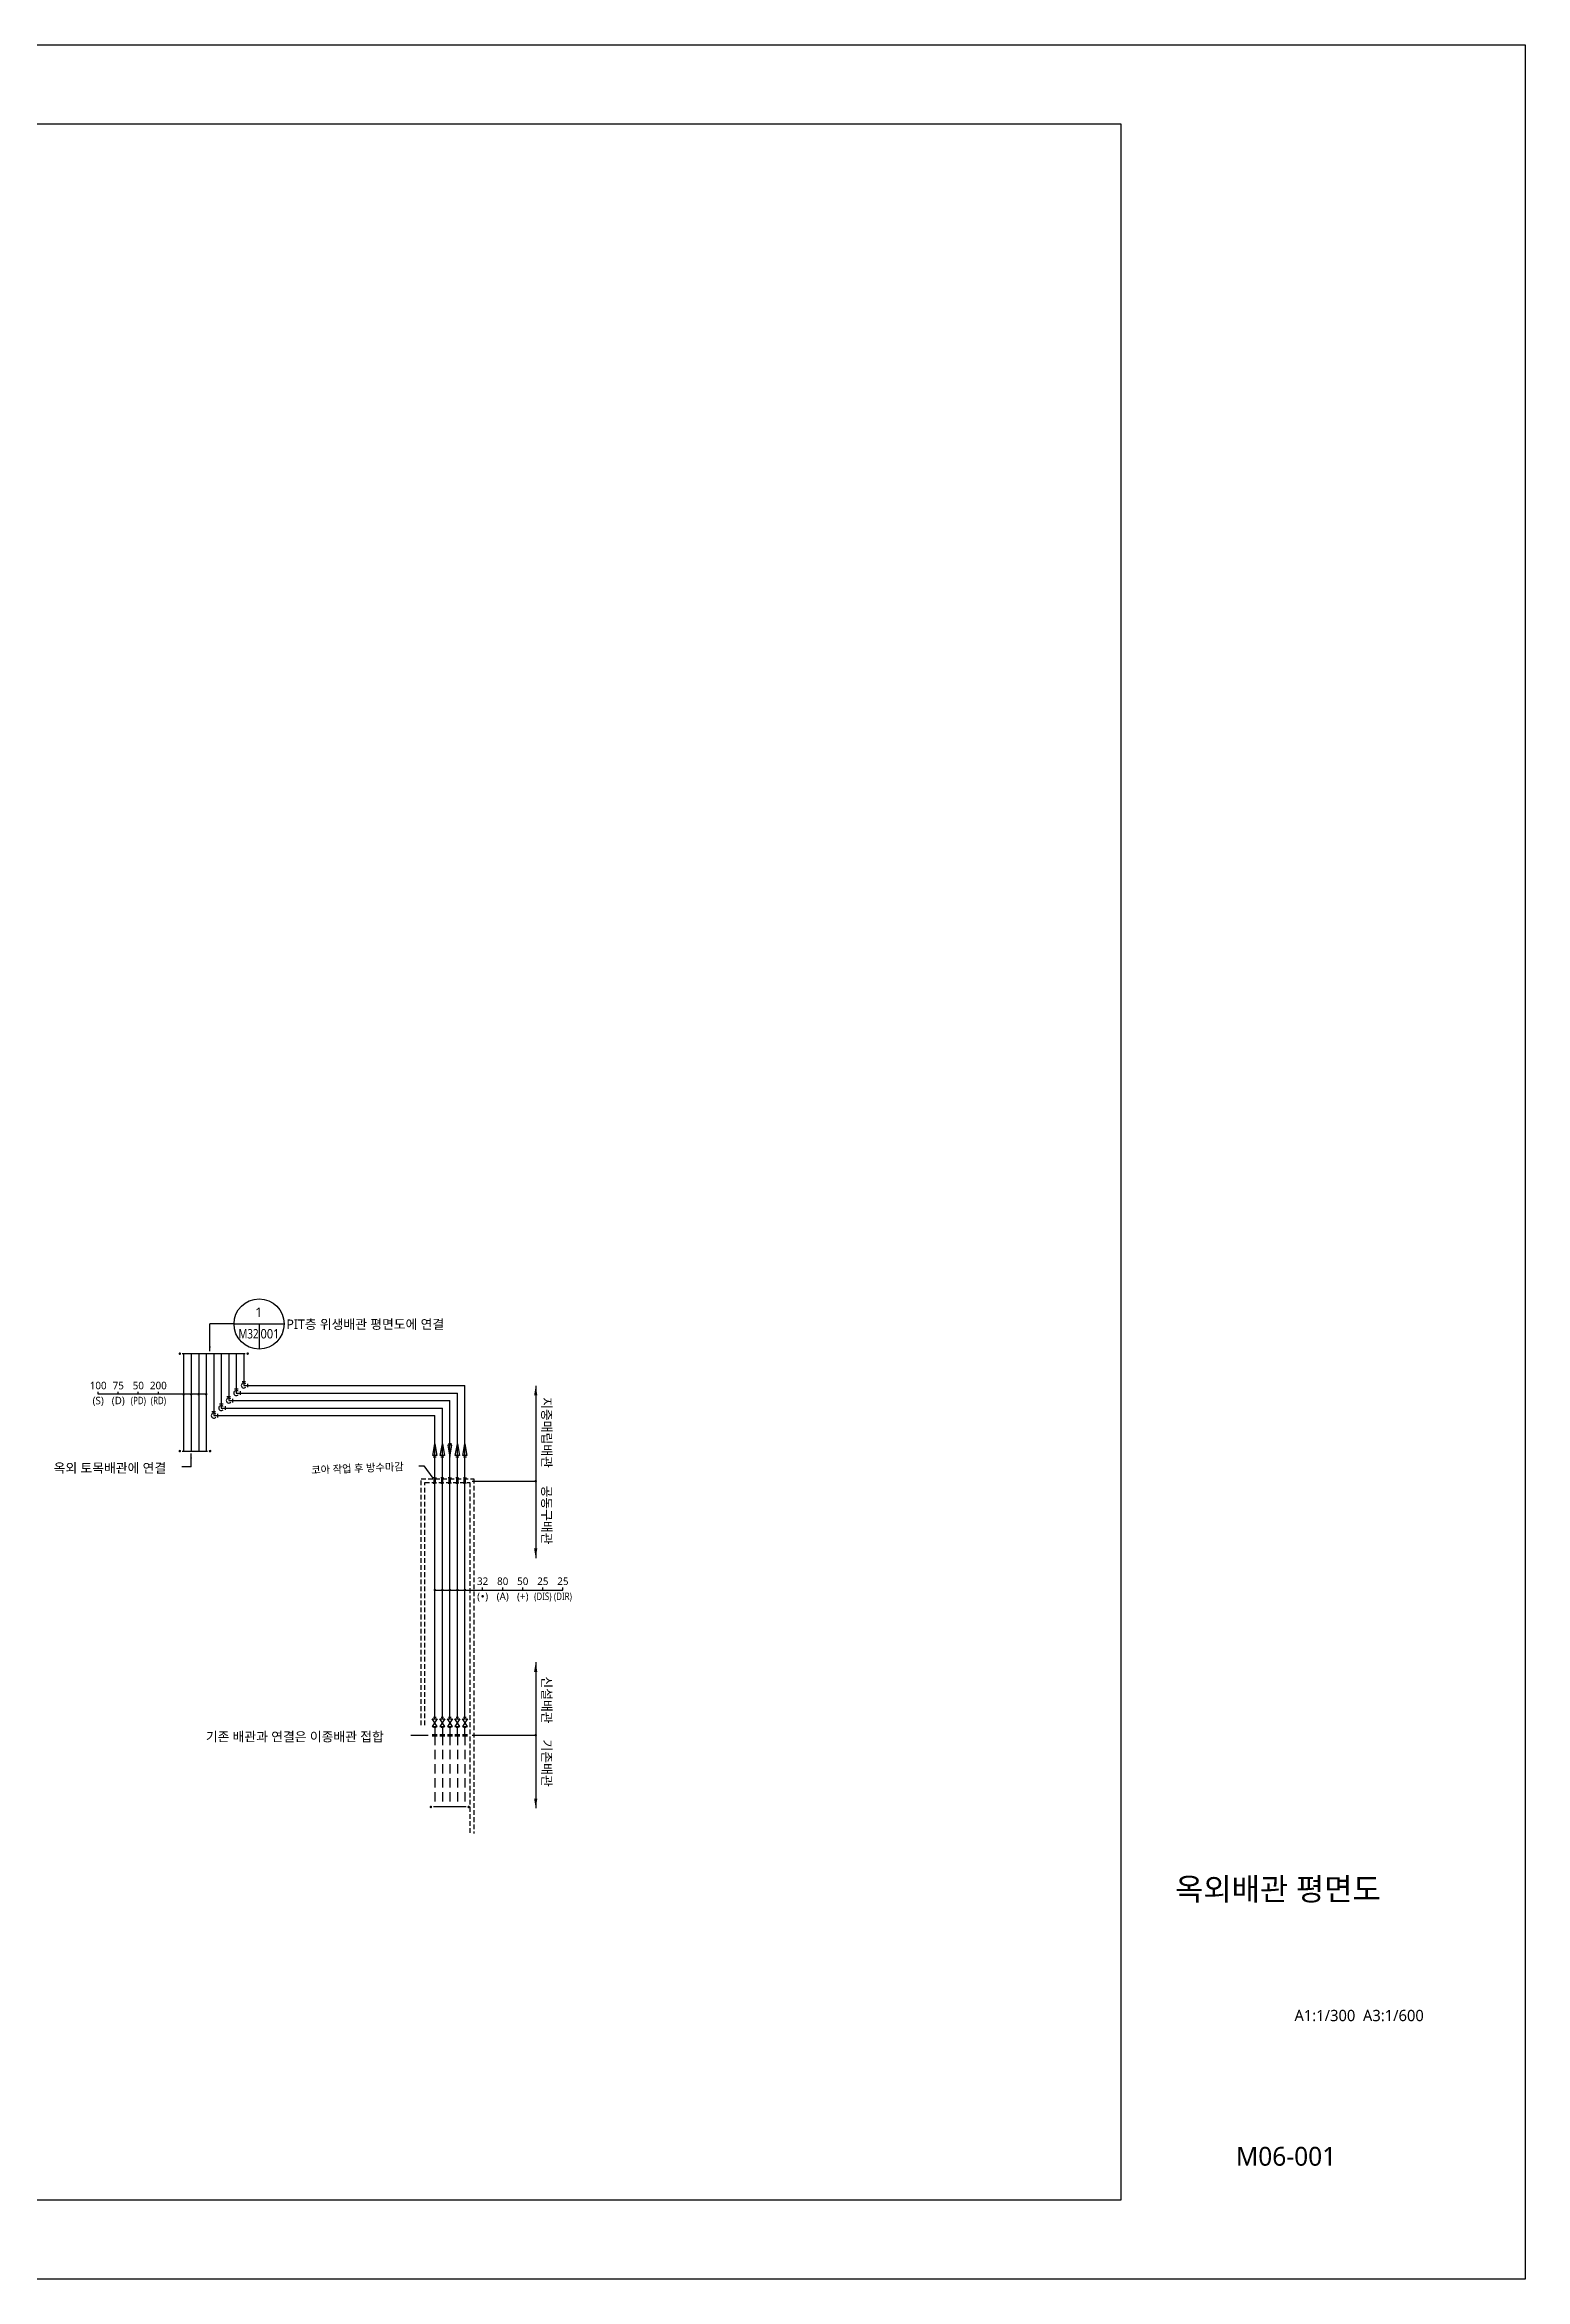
# Model space of a CAD drawing. Header units: millimetres. Extents: x 0 to 252300, y 0 to 178200.
# Drawn here: x 134225 to 252300, y 0 to 178200 of the extents above; entities that cross this region are included whole.
import ezdxf
from ezdxf.enums import TextEntityAlignment as Align

# ---------------------------------------------------------------- set-up
doc = ezdxf.new("R2010")
doc.units = ezdxf.units.MM
doc.header["$LTSCALE"] = 300
doc.linetypes.add('HIDDEN', pattern=[0.375, 0.25, -0.125])
doc.layers.get('DEFPOINTS').update_dxf_attribs({"color": 137})
for name, color, linetype in [('BA', 9, 'Continuous'), ('DI', 1, 'Continuous'), ('PIPE', 3, 'Continuous'), ('SD', 4, 'Continuous'), ('TE', 2, 'Continuous'), ('TEXT', 3, 'Continuous')]:
    doc.layers.add(name, color=color, linetype=linetype)
doc.styles.add('sunjin', font='')
doc.styles.add('스타일1', font='malgun.ttf')
doc.styles.get('sunjin').set_extended_font_data('Malgun Gothic')

# ---------------------------------------------------------------- blocks, each defined once
blk = doc.blocks.new('A$C4AF750F6')
at = {"layer": 'PIPE', "color": 2}
for p, q in [((1.5, 4), (0.5, 4)), ((1.5, 0), (0.5, 0))]:
    blk.add_line(p, q, dxfattribs=at)
blk.add_lwpolyline([(0, 0.5), (2, 0.5), (0, 3.5), (2, 3.5)], close=True, dxfattribs=at)
blk = doc.blocks.new('A$C1AEA35FA')
at = {"layer": 'PIPE', "color": 2}
blk.add_line((0, 0.22), (0, 1.42), dxfattribs=at)
blk.add_lwpolyline([(0.62, 1.65), (5.32, 0.82), (0.62, 0)], close=True, dxfattribs=at)

msp = doc.modelspace()

# ---------------------------------------------------------------- linework, layer by layer
at = {"layer": 'BA', "linetype": 'HIDDEN', "ltscale": 5}
for p, q in [((164242, 44192), (164242, 63842)), ((164242, 63842), (168442, 63842)), ((164542, 44192), (164542, 63542)), ((164542, 63542), (168142, 63542)), ((168142, 63542), (168142, 35418)), ((168442, 63842), (168442, 35542))]:
    msp.add_line(p, q, dxfattribs=at)
at = {"layer": 'DEFPOINTS'}
for points in [[(252300, 0), (0, 0), (0, 178200), (252300, 178200)], [(13950, 171900), (220050, 171900), (220050, 6300), (13950, 6300)]]:
    msp.add_lwpolyline(points, close=True, dxfattribs=at)
at = {"layer": 'DI'}
for p, q in [((138491, 70576), (138491, 70776)), ((147106, 70576), (138491, 70576)), ((140091, 70576), (140091, 70776)), ((141691, 70576), (141691, 70776)), ((143291, 70576), (143291, 70776)), ((165336, 54969), (175551, 54969)), ((169151, 54969), (169151, 55169)), ((170751, 54969), (170751, 55169)), ((172351, 54969), (172351, 55169)), ((173951, 54969), (173951, 55169)), ((175551, 54969), (175551, 55169))]:
    msp.add_line(p, q, dxfattribs=at)
at = {"layer": 'DI', "const_width": 100}
for points in [[(145306, 70526, -1), (145306, 70626, -1)], [(145906, 70526, -1), (145906, 70626, -1)], [(146506, 70526, -1), (146506, 70626, -1)], [(147106, 70526, -1), (147106, 70626, -1)], [(173332, 63641, -1), (173432, 63641, -1)], [(165336, 54919, 1), (165336, 55019, 1)], [(165936, 54919, 1), (165936, 55019, 1)], [(166536, 54919, 1), (166536, 55019, 1)], [(167136, 54919, 1), (167136, 55019, 1)], [(167736, 54919, 1), (167736, 55019, 1)], [(173332, 43389, -1), (173432, 43389, -1)]]:
    msp.add_lwpolyline(points, format="xyb", close=True, dxfattribs=at)
at = {"layer": 'PIPE'}
for p, q in [((147706, 73817), (147706, 68876)), ((148306, 73817), (148306, 69476)), ((148906, 73817), (148906, 70076)), ((149506, 73817), (149506, 70676)), ((150106, 73817), (150106, 71276)), ((148906, 70076), (166536, 70076)), ((149506, 70676), (167136, 70676)), ((150106, 71276), (167736, 71276)), ((166536, 44691), (166536, 70076)), ((167136, 44691), (167136, 70676)), ((167736, 44691), (167736, 71276)), ((147706, 68876), (165336, 68876)), ((148306, 69476), (165936, 69476)), ((165336, 44691), (165336, 68876)), ((165936, 44691), (165936, 69476)), ((165336, 44091), (165336, 43443)), ((165936, 44091), (165936, 43443)), ((166536, 44091), (166536, 43443)), ((167136, 43443), (167136, 44091)), ((167736, 43443), (167736, 44091))]:
    msp.add_line(p, q, dxfattribs=at)
at = {"layer": 'PIPE', "color": 2}
for p, q in [((150248, 71576), (149963, 71576)), ((150406, 71419), (150406, 71134)), ((148448, 69776), (148163, 69776)), ((148606, 69619), (148606, 69334)), ((149048, 70376), (148763, 70376)), ((149206, 70219), (149206, 69934)), ((149648, 70976), (149363, 70976)), ((149806, 70819), (149806, 70534)), ((147848, 69176), (147563, 69176)), ((148006, 69019), (148006, 68734)), ((165136, 43443), (165536, 43443)), ((165136, 43343), (165536, 43343)), ((165736, 43443), (166136, 43443)), ((165736, 43343), (166136, 43343)), ((166336, 43443), (166736, 43443)), ((166336, 43343), (166736, 43343)), ((166936, 43443), (167336, 43443)), ((166936, 43343), (167336, 43343)), ((167536, 43443), (167936, 43443)), ((167536, 43343), (167936, 43343))]:
    msp.add_line(p, q, dxfattribs=at)
at = {"layer": 'PIPE', "color": 6, "linetype": 'HIDDEN', "ltscale": 10}
for p, q in [((165336, 43343), (165336, 37668)), ((165936, 43343), (165936, 37668)), ((166536, 43343), (166536, 37668)), ((167136, 43343), (167136, 37668)), ((167736, 43343), (167736, 37668))]:
    msp.add_line(p, q, dxfattribs=at)
at = {"layer": 'PIPE', "color": 2}
for points in [[(165211, 63489), (165286, 63489), (165286, 63921), (165211, 63921)], [(165461, 63489), (165386, 63489), (165386, 63921), (165461, 63921)], [(165811, 63489), (165886, 63489), (165886, 63921), (165811, 63921)], [(166061, 63489), (165986, 63489), (165986, 63921), (166061, 63921)], [(166411, 63489), (166486, 63489), (166486, 63921), (166411, 63921)], [(166661, 63489), (166586, 63489), (166586, 63921), (166661, 63921)], [(167011, 63489), (167086, 63489), (167086, 63921), (167011, 63921)], [(167261, 63489), (167186, 63489), (167186, 63921), (167261, 63921)], [(167611, 63489), (167686, 63489), (167686, 63921), (167611, 63921)], [(167861, 63489), (167786, 63489), (167786, 63921), (167861, 63921)]]:
    msp.add_lwpolyline(points, dxfattribs=at)
for centre in [(150106, 71276), (148306, 69476), (148906, 70076), (149506, 70676), (147706, 68876)]:
    msp.add_arc(centre, 200, 39.54059, 320.45941, dxfattribs=at)
at = {"layer": 'SD'}
for p, q in [((145306, 73817), (145306, 66048)), ((145906, 73817), (145906, 66048)), ((146506, 73817), (146506, 66048)), ((147106, 73817), (147106, 66048))]:
    msp.add_line(p, q, dxfattribs=at)
at = {"layer": 'TE', "color": 1}
for p, q in [((149322, 76186), (147403, 76186)), ((147403, 74017), (147403, 76186)), ((145200, 73817), (150212, 73817)), ((173382, 71261), (173382, 57513)), ((145200, 66048), (147212, 66048)), ((145906, 64782), (145154, 64782)), ((145906, 64782), (145906, 65848)), ((164070, 64866), (164470, 64882)), ((164470, 64882), (165180, 63888)), ((168316, 63641), (173382, 63641)), ((173382, 49220), (173382, 37558)), ((163424, 43383), (164801, 43383)), ((168316, 43389), (173382, 43389)), ((167837, 37668), (165225, 37668))]:
    msp.add_line(p, q, dxfattribs=at)
at = {"layer": 'TE'}
for p, q in [((149322, 76186), (153322, 76186)), ((151322, 76186), (151322, 74186))]:
    msp.add_line(p, q, dxfattribs=at)
at = {"layer": 'TE', "color": 1, "const_width": 100}
for points in [[(144950, 73817, -1), (145050, 73817, -1)], [(150462, 73817, 1), (150362, 73817, 1)], [(144950, 66048, -1), (145050, 66048, -1)], [(147462, 66048, 1), (147362, 66048, 1)], [(164975, 37668, 1), (165075, 37668, 1)], [(168087, 37668, -1), (167987, 37668, -1)]]:
    msp.add_lwpolyline(points, format="xyb", close=True, dxfattribs=at)
at = {"layer": 'TE', "const_width": 100}
msp.add_lwpolyline([(169101, 54469, 1), (169201, 54469, 1)], format="xyb", close=True, dxfattribs=at)
at = {"layer": 'TE'}
msp.add_circle((151322, 76186), 2000, dxfattribs=at)
at = {"layer": 'TE', "color": 1}
for points in [[(147338, 74406), (147468, 74406), (147403, 74017)], [(173252, 70484), (173511, 70484), (173382, 71261)], [(145970, 65459), (145841, 65459), (145906, 65848)], [(164901, 64166), (165007, 64242), (165180, 63888)], [(173252, 58290), (173511, 58290), (173382, 57513)], [(173252, 48442), (173511, 48442), (173382, 49220)], [(164412, 43448), (164412, 43318), (164801, 43383)], [(173252, 38335), (173511, 38335), (173382, 37558)]]:
    msp.add_solid(points, dxfattribs=at)

# ---------------------------------------------------------------- block references
at = {"layer": 'PIPE', "yscale": 200, "zscale": 200}
for p, xscale, rotation in [((165501, 65568), 200, 90), ((166101, 65568), 200, 90), ((166701, 66633), -200, 89.99999999999991), ((167301, 65568), 200, 90), ((167901, 65568), 200, 90)]:
    msp.add_blockref('A$C1AEA35FA', p, dxfattribs=dict(at, xscale=xscale, rotation=rotation))
at = {"layer": 'PIPE', "xscale": 200, "yscale": 200, "zscale": 200}
for p in [(165136, 43991), (165736, 43991), (166336, 43991), (166936, 43991), (167536, 43991)]:
    msp.add_blockref('A$C4AF750F6', p, dxfattribs=at)

# ---------------------------------------------------------------- texts
at = {"layer": 'TE', "style": 'sunjin'}
msp.add_text('1', height=750, dxfattribs=at).set_placement((151295, 77116), align=Align.MIDDLE)
for s, p in [('PIT층 위생배관 평면도에 연결', (153505, 76166)), ('옥외 토목배관에 연결', (134938, 64698)), ('기존 배관과 연결은 이종배관 접합', (147077, 43272))]:
    msp.add_text(s, height=750, dxfattribs=at).set_placement(p, align=Align.MIDDLE_LEFT)
for s, width, p in [('M32', 0.8, (150481, 75405)), ('001', 0.9, (152191, 75405))]:
    msp.add_text(s, height=750, dxfattribs=dict(at, width=width)).set_placement(p, align=Align.MIDDLE)
for s, p in [('100', (138491, 71276)), ('75', (140091, 71276)), ('50', (141691, 71276)), ('200', (143291, 71276)), ('(S)', (138491, 70077)), ('(D)', (140091, 70077)), ('32', (169151, 55669)), ('80', (170751, 55669)), ('50', (172351, 55669)), ('25', (173951, 55669)), ('25', (175551, 55669)), ('(  )', (169151, 54469)), ('(A)', (170751, 54469)), ('(+)', (172351, 54469))]:
    msp.add_text(s, height=600, dxfattribs=at).set_placement(p, align=Align.MIDDLE_CENTER)
at = {"layer": 'TE', "style": 'sunjin', "width": 0.8}
for s, p in [('(PD)', (141691, 70077)), ('(RD)', (143291, 70077)), ('(DIS)', (173951, 54469)), ('(DIR)', (175551, 54469))]:
    msp.add_text(s, height=600, dxfattribs=at).set_placement(p, align=Align.MIDDLE_CENTER)
at = {"layer": 'TE', "style": 'sunjin'}
for s, height, rotation, p in [('지중매립배관', 750, 270, (174260, 70347)), ('코아 작업 후 방수마감', 600, 2.24572, (155479, 64530)), ('공동구배관', 750, 270, (174260, 63299)), ('신설배관', 750, 270, (174260, 48078)), ('기존배관', 750, 270, (174260, 43047))]:
    msp.add_text(s, height=height, rotation=rotation, dxfattribs=at).set_placement(p, align=Align.MIDDLE_LEFT)
at = {"layer": 'TEXT', "color": 3, "style": '스타일1'}
for s, height, p in [('옥외배관 평면도', 1800, (232572, 31118)), ('A1:1/300  A3:1/600', 900, (239048, 21036)), ('M06-001', 1500, (233225, 9810))]:
    msp.add_text(s, height=height, dxfattribs=at).set_placement(p, align=Align.MIDDLE_CENTER)

doc.saveas('drawing.dxf')
